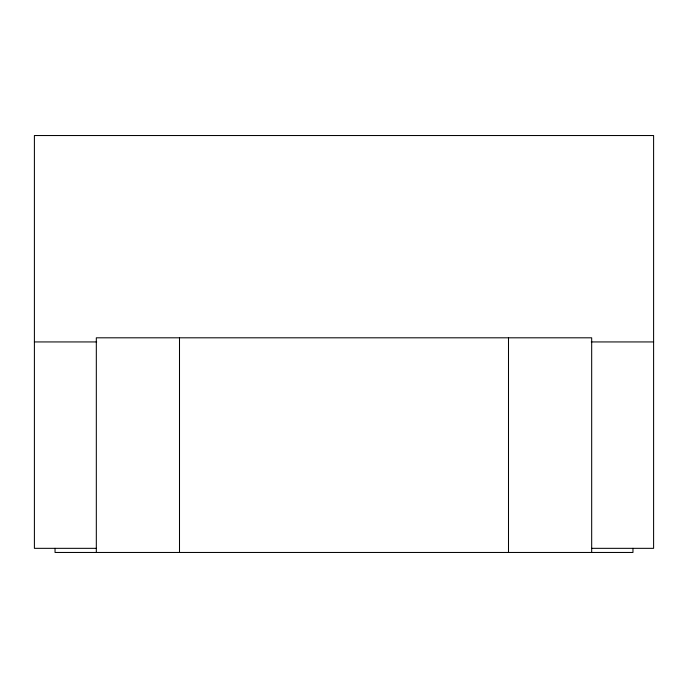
<?xml version="1.0" encoding="UTF-8"?>
<svg xmlns="http://www.w3.org/2000/svg" width="688" height="688" viewBox="0 0 688 688"><rect width="100%" height="100%" fill="white"/><g stroke="black" fill="none" stroke-linecap="round" stroke-linejoin="round"><path stroke-width="1.03" d="M34.4 341.936L96.681 341.936M591.25 341.936L653.6 341.936M96.32 548.336L34.4 548.336L34.4 135.536L653.6 135.536L653.6 548.336L591.68 548.336M632.96 548.336L632.96 552.464L55.04 552.464L55.04 548.336M591.68 552.464L591.68 337.808L96.32 337.808L96.32 552.464M508.501 337.808L508.501 552.464M179.499 337.808L179.499 552.464"/></g></svg>
